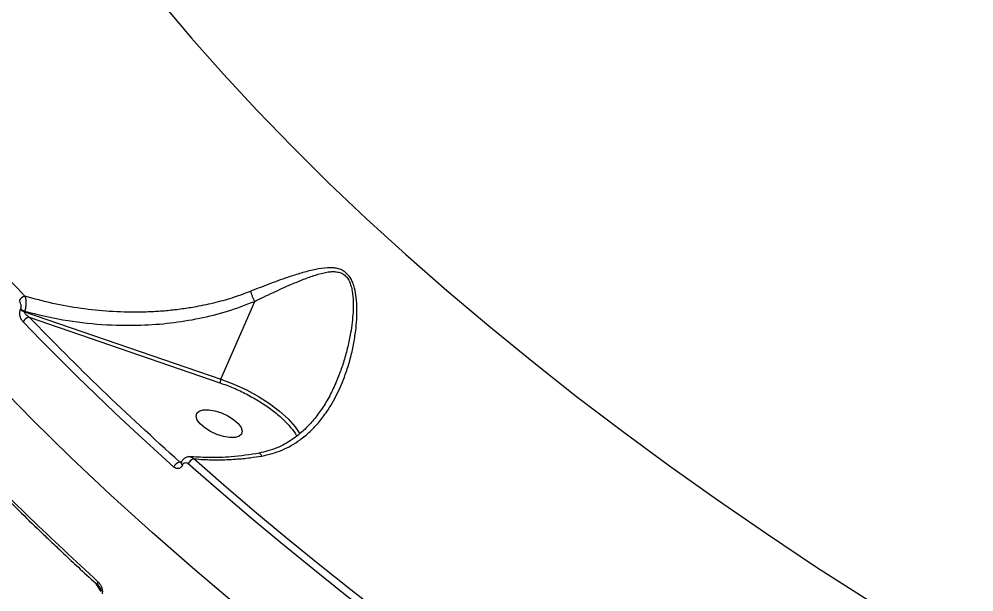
# Model space of a CAD drawing. Header units: millimetres. Extents: x -5873 to 5805, y -5301 to 4302.
# Drawn here: x -879.5 to -706, y -196.4 to -92.2 of the extents above; entities that cross this region are included whole.
import ezdxf

# ---------------------------------------------------------------- set-up
doc = ezdxf.new("R2010")
doc.units = ezdxf.units.MM
for name, color, linetype in [('DIKOM_ОБЪЕКТ', 7, 'Continuous'), ('DIKOM_РАЗМЕР_ЗОНА', 7, 'Continuous'), ('DIKOM_РАЗМЕР_ОБЪЕКТА', 7, 'Continuous')]:
    doc.layers.add(name, color=color, linetype=linetype)
doc.styles.add('style1', font='arial.ttf', dxfattribs={"width": 0.8})
doc.dimstyles.new('1-50', dxfattribs={"dimtxt": 300, "dimasz": 200, "dimexe": 100, "dimexo": 0, "dimgap": 100, "dimtad": 1, "dimtxsty": 'style1', "dimcen": 200, "dimclrd": 7, "dimclre": 7, "dimclrt": 7, "dimadec": 1, "dimazin": 2, "dimtfac": 1, "dimtmove": 0, "dimatfit": 2, "dimfxl": 0, "dimlwd": 25, "dimlwe": 18, "dimarcsym": 0})

# ---------------------------------------------------------------- blocks, each defined once
blk = doc.blocks.new('*D9')
at = {"layer": 'Defpoints', "color": 0, "transparency": 16777216}
for p in [(1338.11, 2802.44), (-4588.97, -1585.51), (-117.5, -1585.51)]:
    blk.add_point(p, dxfattribs=at)
at = {"layer": 'DIKOM_РАЗМЕР_ОБЪЕКТА', "color": 7, "lineweight": 18, "transparency": 16777216}
for p, q in [((1338.11, 2802.44), (-4688.97, 2802.44)), ((-117.5, -1585.51), (-4688.97, -1585.51))]:
    blk.add_line(p, q, dxfattribs=at)
at = {"layer": 'DIKOM_РАЗМЕР_ОБЪЕКТА', "color": 7, "lineweight": 25, "transparency": 16777216}
blk.add_line((-4588.97, 2602.44), (-4588.97, -1385.51), dxfattribs=at)
at = {"layer": 'DIKOM_РАЗМЕР_ОБЪЕКТА', "color": 7, "transparency": 16777216}
for points in [[(-4622.31, 2602.44), (-4555.64, 2602.44), (-4588.97, 2802.44)], [(-4622.31, -1385.51), (-4555.64, -1385.51), (-4588.97, -1585.51)]]:
    blk.add_solid(points, dxfattribs=at)
at = {"layer": 'DIKOM_РАЗМЕР_ОБЪЕКТА', "color": 7, "transparency": 16777216, "insert": (-4842.15, 460.98), "char_height": 300, "attachment_point": 5, "rotation": 90, "style": 'style1'}
blk.add_mtext('4400', dxfattribs=at)
blk = doc.blocks.new('*D10')
at = {"layer": 'Defpoints', "color": 0, "transparency": 16777216}
for p in [(4304.51, 1053.39), (-1538.59, -1332.39), (4304.51, -4224.84)]:
    blk.add_point(p, dxfattribs=at)
at = {"layer": 'DIKOM_РАЗМЕР_ОБЪЕКТА', "color": 7, "lineweight": 18, "transparency": 16777216}
for p, q in [((4304.51, 1053.39), (4304.51, -4324.84)), ((-1538.59, -1332.39), (-1538.59, -4324.84))]:
    blk.add_line(p, q, dxfattribs=at)
at = {"layer": 'DIKOM_РАЗМЕР_ОБЪЕКТА', "color": 7, "lineweight": 25, "transparency": 16777216}
blk.add_line((-1338.59, -4224.84), (4104.51, -4224.84), dxfattribs=at)
at = {"layer": 'DIKOM_РАЗМЕР_ОБЪЕКТА', "color": 7, "transparency": 16777216}
for points in [[(-1338.59, -4191.51), (-1338.59, -4258.18), (-1538.59, -4224.84)], [(4104.51, -4191.51), (4104.51, -4258.18), (4304.51, -4224.84)]]:
    blk.add_solid(points, dxfattribs=at)
at = {"layer": 'DIKOM_РАЗМЕР_ОБЪЕКТА', "color": 7, "transparency": 16777216, "insert": (1679.28, -3971.67), "char_height": 300, "attachment_point": 5, "style": 'style1'}
blk.add_mtext('5850', dxfattribs=at)
blk = doc.blocks.new('*D11')
at = {"layer": 'Defpoints', "color": 0, "transparency": 16777216}
for p in [(-510, 4302.44), (-5422.89, -3651.6), (284.83, -3651.6)]:
    blk.add_point(p, dxfattribs=at)
at = {"layer": 'DIKOM_РАЗМЕР_ЗОНА', "color": 7, "lineweight": 18, "transparency": 16777216}
for p, q in [((-510, 4302.44), (-5522.89, 4302.44)), ((284.83, -3651.6), (-5522.89, -3651.6))]:
    blk.add_line(p, q, dxfattribs=at)
at = {"layer": 'DIKOM_РАЗМЕР_ЗОНА', "color": 7, "lineweight": 25, "transparency": 16777216}
blk.add_line((-5422.89, 4102.44), (-5422.89, -3451.6), dxfattribs=at)
at = {"layer": 'DIKOM_РАЗМЕР_ЗОНА', "color": 7, "transparency": 16777216}
for points in [[(-5456.22, 4102.44), (-5389.56, 4102.44), (-5422.89, 4302.44)], [(-5456.22, -3451.6), (-5389.56, -3451.6), (-5422.89, -3651.6)]]:
    blk.add_solid(points, dxfattribs=at)
at = {"layer": 'DIKOM_РАЗМЕР_ЗОНА', "color": 7, "transparency": 16777216, "insert": (-5676.06, -474.49), "char_height": 300, "attachment_point": 5, "rotation": 90, "style": 'style1'}
blk.add_mtext('7950', dxfattribs=at)

msp = doc.modelspace()

# ---------------------------------------------------------------- linework, layer by layer
at = {"layer": 'DIKOM_ОБЪЕКТ', "color": 7, "linetype": 'Continuous', "lineweight": 15}
for p, q in [((-842.792, -157.705), (-836.659, -143.543)), ((-836.659, -143.543), (-836.659, -143.54)), ((-879.212, -144.979), (-879.175, -144.893)), ((-878.424, -145.345), (-878.461, -145.431)), ((-878.461, -145.431), (-842.792, -157.705)), ((-877.625, -146.427), (-842.976, -158.35)), ((-850.007, -172.8), (-850.295, -172.758)), ((-850.017, -172.82), (-850.029, -172.847)), ((-849.803, -173.324), (-849.792, -173.297)), ((-865.575, -194.772), (-864.652, -196.262))]:
    msp.add_line(p, q, dxfattribs=at)
at = {"layer": 'DIKOM_ОБЪЕКТ', "color": 7, "linetype": 'Continuous', "lineweight": 15, "flags": 128}
for points in [[(-853.714, -89.105), (-848.173, -95.673), (-842.35, -102.249), (-836.248, -108.828), (-829.875, -115.404), (-823.236, -121.97), (-816.337, -128.521), (-809.185, -135.05), (-801.785, -141.551), (-794.146, -148.018), (-786.274, -154.445), (-778.177, -160.827), (-769.862, -167.157), (-761.336, -173.429), (-752.608, -179.637), (-743.686, -185.777), (-734.578, -191.841), (-725.293, -197.825), (-715.839, -203.723)], [(-851.347, -173.661), (-854.978, -170.377), (-858.551, -167.088), (-862.066, -163.793), (-865.522, -160.494), (-868.918, -157.191), (-872.254, -153.885), (-875.529, -150.577), (-878.742, -147.267)], [(-842.792, -157.705), (-840.444, -158.601), (-838.155, -159.655), (-835.978, -160.843), (-833.963, -162.137), (-832.159, -163.507), (-830.607, -164.92), (-829.343, -166.344), (-828.467, -167.625)], [(-696.034, -292.798), (-706.7, -287.197), (-717.246, -281.483), (-727.663, -275.659), (-737.942, -269.731), (-748.075, -263.705), (-758.054, -257.584), (-767.869, -251.375), (-777.512, -245.082), (-786.977, -238.711), (-796.253, -232.267), (-805.334, -225.756), (-814.212, -219.183), (-822.879, -212.553), (-831.329, -205.872), (-839.554, -199.146), (-847.547, -192.381), (-855.301, -185.582), (-862.81, -178.754), (-870.068, -171.905), (-877.068, -165.038), (-883.805, -158.161)], [(-843.889, -163.46), (-842.693, -163.839), (-841.533, -164.377), (-840.501, -165.03), (-839.682, -165.743), (-839.141, -166.461), (-838.923, -167.124), (-839.045, -167.679), (-839.497, -168.081), (-840.243, -168.298), (-841.223, -168.311), (-842.356, -168.12), (-843.551, -167.74), (-844.711, -167.202), (-845.743, -166.55), (-846.563, -165.836), (-847.103, -165.119), (-847.322, -164.455), (-847.199, -163.9), (-846.747, -163.498), (-846.001, -163.282), (-845.022, -163.269), (-843.889, -163.46)], [(-801.677, -210.979), (-807.944, -206.325), (-814.107, -201.643), (-820.161, -196.935), (-826.106, -192.202), (-831.938, -187.447), (-837.654, -182.671), (-843.253, -177.877), (-848.732, -173.067)], [(-800.784, -209.997), (-807.037, -205.353), (-813.186, -200.682), (-819.228, -195.984), (-825.159, -191.261), (-830.978, -186.517), (-836.682, -181.752), (-842.268, -176.968), (-847.735, -172.168)]]:
    msp.add_lwpolyline(points, dxfattribs=at)
at = {"layer": 'DIKOM_ОБЪЕКТ', "color": 7, "linetype": 'Continuous', "lineweight": 15}
for centre, radius, start, end in [((-618.26, 108.1), 361.286, 213.86276, 223.94093), ((-878.171, -144), 1.417, 99.54673, 156.53618), ((-877.86, -143.58), 1.946, 225.95311, 251.99526), ((-877.822, -143.493), 1.948, 225.96406, 251.98702), ((-877.458, -147.812), 1.395, 96.86197, 157.00189), ((-840.764, -158.633), 2.23, 155.40418, 172.70066), ((-849.937, -174.239), 1.523, 103.55885, 157.70399), ((-849.567, -172.922), 0.467, 170.50709, 239.55847), ((-849.553, -172.893), 0.469, 171.11805, 239.43445), ((-847.278, -173.678), 1.577, 106.85321, 157.20522), ((-864.661, -194.848), 0.573, 146.26345, 219.4292)]:
    msp.add_arc(centre, radius, start, end, dxfattribs=at)
for points, knots in [([(-852.743, -230.999), (-856.114, -227.814), (-862.868, -221.432), (-872.347, -211.804), (-881.34, -202.138), (-889.778, -192.447), (-897.157, -183.361), (-903.587, -174.878), (-909.177, -166.991), (-914.378, -159.093), (-919.173, -151.198), (-923.543, -143.315), (-927.405, -135.594), (-930.782, -128.031), (-933.644, -120.64), (-935.59, -115.025), (-936.422, -111.918), (-936.61, -111.218)], [0, 0, 0, 0, 0.0780879, 0.1564259, 0.2350119, 0.3138461, 0.3929274, 0.4573645, 0.5223021, 0.5877396, 0.6536775, 0.7201146, 0.7870513, 0.8510829, 0.9157473, 0.9810443, 1, 1, 1, 1]), ([(-835.386, -171.668), (-834.754, -171.537), (-833.481, -171.273), (-831.691, -170.612), (-829.994, -169.769), (-828.276, -168.654), (-826.542, -167.206), (-824.836, -165.374), (-823.078, -162.981), (-821.417, -159.997), (-820.141, -156.837), (-819.27, -153.959), (-818.692, -151.43), (-818.317, -149.041), (-818.12, -146.885), (-818.067, -144.877), (-818.17, -142.955), (-818.445, -141.351), (-818.81, -140.202), (-819.328, -139.098), (-820.091, -138.232), (-821.053, -137.728), (-821.816, -137.513), (-822.628, -137.422), (-823.869, -137.429), (-825.635, -137.699), (-827.904, -138.284), (-830.625, -139.146), (-833.773, -140.274), (-836.187, -141.229), (-837.397, -141.708)], [0, 0, 0, 0, 0.0313126, 0.0630873, 0.0939377, 0.1255624, 0.165557, 0.2071688, 0.2507387, 0.3133114, 0.3752882, 0.4166907, 0.4587714, 0.5001163, 0.5326197, 0.56246, 0.5964645, 0.6253558, 0.6418223, 0.6568722, 0.6882483, 0.7033878, 0.7196694, 0.7345082, 0.7507992, 0.7906436, 0.8333516, 0.8757659, 0.9376992, 1, 1, 1, 1]), ([(-836.659, -143.543), (-836.136, -143.289), (-835, -142.737), (-833.319, -141.943), (-831.617, -141.158), (-829.785, -140.345), (-827.79, -139.51), (-825.649, -138.728), (-823.959, -138.271), (-822.743, -138.127), (-821.95, -138.129), (-821.205, -138.268), (-820.501, -138.6), (-820.01, -139.054), (-819.681, -139.518), (-819.408, -140.023), (-819.144, -140.742), (-818.874, -141.96), (-818.742, -143.57), (-818.778, -145.489), (-818.949, -147.401), (-819.26, -149.512), (-819.741, -151.848), (-820.417, -154.306), (-821.163, -156.542), (-821.739, -157.885), (-821.999, -158.491)], [0, 0, 0, 0, 0.0437311, 0.0948605, 0.1420557, 0.1892297, 0.253197, 0.316842, 0.3793377, 0.4045305, 0.4267894, 0.451837, 0.4744866, 0.497927, 0.5099557, 0.5224, 0.5448448, 0.5702481, 0.6182072, 0.6657873, 0.7131827, 0.7606051, 0.8240349, 0.8901125, 0.9504076, 1, 1, 1, 1]), ([(-837.397, -141.708), (-838.397, -142.086), (-840.462, -142.866), (-843.779, -143.803), (-846.928, -144.488), (-849.862, -144.957), (-852.435, -145.254), (-855.083, -145.448), (-858.593, -145.561), (-863.009, -145.438), (-868.224, -144.887), (-873.378, -143.981), (-876.727, -143.063), (-878.406, -142.602)], [0, 0, 0, 0, 0.0781075, 0.1613319, 0.2497934, 0.3106118, 0.3750505, 0.4356379, 0.5007506, 0.626281, 0.7508227, 0.8751052, 1, 1, 1, 1]), ([(-836.659, -143.54), (-836.733, -143.398), (-836.883, -143.11), (-837.092, -142.626), (-837.273, -142.141), (-837.356, -141.851), (-837.397, -141.708)], [0, 0, 0, 0, 0.2457975, 0.5000372, 0.7542281, 1, 1, 1, 1]), ([(-879.175, -144.893), (-879.153, -144.833), (-879.108, -144.711), (-879.084, -144.502), (-879.089, -144.289), (-879.137, -144.016), (-879.256, -143.701), (-879.399, -143.524), (-879.47, -143.436)], [0, 0, 0, 0, 0.1242798, 0.2501048, 0.3726132, 0.5005661, 0.7503522, 1, 1, 1, 1]), ([(-878.424, -145.345), (-878.381, -145.223), (-878.296, -144.979), (-878.212, -144.573), (-878.164, -144.166), (-878.152, -143.657), (-878.21, -143.076), (-878.341, -142.758), (-878.406, -142.602)], [0, 0, 0, 0, 0.1344508, 0.2676498, 0.3981154, 0.5245991, 0.7667743, 1, 1, 1, 1]), ([(-878.424, -145.345), (-876.133, -145.906), (-871.541, -147.029), (-864.452, -147.842), (-857.9, -147.974), (-851.97, -147.538), (-846.706, -146.694), (-841.552, -145.426), (-838.293, -144.17), (-836.659, -143.54)], [0, 0, 0, 0, 0.1663115, 0.3333899, 0.4995699, 0.625222, 0.7503523, 0.8748267, 1, 1, 1, 1]), ([(-878.742, -147.267), (-878.855, -147.128), (-879.082, -146.849), (-879.266, -146.355), (-879.342, -145.927), (-879.352, -145.593), (-879.317, -145.265), (-879.247, -145.073), (-879.212, -144.979)], [0, 0, 0, 0, 0.2496025, 0.4993513, 0.6272738, 0.749918, 0.8763402, 1, 1, 1, 1]), ([(-877.625, -146.427), (-877.816, -146.302), (-878.103, -146.115), (-878.378, -145.8), (-878.468, -145.609), (-878.481, -145.496), (-878.467, -145.452), (-878.461, -145.431)], [0, 0, 0, 0, 0.4998123, 0.749774, 0.8917092, 0.9485356, 1, 1, 1, 1]), ([(-850.295, -172.758), (-855.088, -168.385), (-864.675, -159.638), (-873.308, -150.83), (-877.625, -146.427)], [0, 0, 0, 0, 0.5000017, 1, 1, 1, 1]), ([(-899.985, -159.489), (-896.416, -163.397), (-889.284, -171.207), (-877.647, -182.907), (-869.305, -190.658), (-865.137, -194.53)], [0, 0, 0, 0, 0.333858, 0.6671913, 1, 1, 1, 1]), ([(-842.976, -158.35), (-842.164, -158.648), (-840.502, -159.258), (-838.037, -160.429), (-835.65, -161.784), (-833.463, -163.291), (-831.569, -164.877), (-830.114, -166.459), (-829.286, -167.519), (-829.061, -168.011), (-829.058, -168.018)], [0, 0, 0, 0, 0.1341388, 0.2744048, 0.4190751, 0.5660626, 0.7130485, 0.8577187, 0.9979909, 1, 1, 1, 1]), ([(-821.942, -158.401), (-822.35, -159.282), (-823.139, -160.987), (-824.558, -163.288), (-826.077, -165.284), (-827.815, -167.108), (-829.947, -168.815), (-832.642, -170.358), (-834.808, -170.871), (-835.915, -171.133)], [0, 0, 0, 0, 0.1452433, 0.2810952, 0.4088523, 0.524548, 0.665458, 0.8290182, 1, 1, 1, 1]), ([(-899.976, -160.135), (-899.012, -161.209), (-897.282, -163.135), (-894.93, -165.693), (-893.075, -167.684), (-891.517, -169.339), (-888.562, -172.449), (-884.735, -176.382), (-880.086, -181.019), (-877.061, -183.97), (-874.809, -186.137), (-873.097, -187.772), (-870.903, -189.845), (-868.21, -192.36), (-866.222, -194.18), (-865.148, -195.165)], [0, 0, 0, 0, 0.091749, 0.1645909, 0.2185725, 0.2618595, 0.3060386, 0.48438, 0.5980775, 0.7029676, 0.7372354, 0.7839043, 0.8432392, 0.9152598, 1, 1, 1, 1]), ([(-835.812, -171.152), (-837.518, -171.406), (-840.682, -171.878), (-844.975, -172.013), (-847.506, -171.845), (-848.65, -171.77)], [0, 0, 0, 0, 0.3903711, 0.7242477, 1, 1, 1, 1]), ([(-847.735, -172.168), (-847.134, -172.215), (-845.666, -172.329), (-843.129, -172.377), (-840.304, -172.267), (-837.663, -172.015), (-836.081, -171.774), (-835.386, -171.668)], [0, 0, 0, 0, 0.1503629, 0.3668194, 0.6226241, 0.8340835, 1, 1, 1, 1]), ([(-835.386, -171.668), (-835.43, -171.587), (-835.521, -171.42), (-835.663, -171.253), (-835.795, -171.159), (-835.87, -171.172), (-835.903, -171.178)], [0, 0, 0, 0, 0.2469607, 0.5115714, 0.7894508, 1, 1, 1, 1]), ([(-849.803, -173.324), (-849.844, -173.405), (-849.925, -173.566), (-850.093, -173.748), (-850.285, -173.879), (-850.565, -173.971), (-850.944, -173.951), (-851.212, -173.758), (-851.347, -173.661)], [0, 0, 0, 0, 0.1251365, 0.2510121, 0.3751755, 0.5012657, 0.7504809, 1, 1, 1, 1]), ([(-849.865, -172.88), (-849.933, -172.873), (-850.08, -172.859), (-850.219, -172.793), (-850.295, -172.758)], [0, 0, 0, 0, 0.4596642, 1, 1, 1, 1]), ([(-848.373, -171.794), (-848.513, -171.792), (-848.811, -171.788), (-849.268, -171.954), (-849.72, -172.285), (-849.916, -172.638), (-850.017, -172.82)], [0, 0, 0, 0, 0.2113994, 0.449974, 0.7157347, 1, 1, 1, 1]), ([(-849.792, -173.297), (-849.764, -173.242), (-849.709, -173.132), (-849.593, -173.008), (-849.461, -172.919), (-849.269, -172.856), (-849.01, -172.869), (-848.824, -173.001), (-848.732, -173.067)], [0, 0, 0, 0, 0.1249867, 0.2509838, 0.3752373, 0.5011842, 0.750488, 1, 1, 1, 1]), ([(-848.365, -171.832), (-848.296, -171.83), (-848.07, -171.824), (-847.873, -172.027), (-847.735, -172.168)], [0, 0, 0, 0, 0.3036226, 1, 1, 1, 1]), ([(-865.137, -194.53), (-865.012, -194.661), (-864.762, -194.923), (-864.482, -195.458), (-864.349, -195.976), (-864.335, -196.405), (-864.378, -196.605), (-864.399, -196.703)], [0, 0, 0, 0, 0.2501387, 0.4997872, 0.7492635, 0.8773172, 1, 1, 1, 1]), ([(-865.104, -195.211), (-865.018, -195.3), (-864.852, -195.472), (-864.692, -195.785), (-864.615, -196.095), (-864.649, -196.285), (-864.665, -196.371)], [0, 0, 0, 0, 0.298122, 0.5738533, 0.8078935, 1, 1, 1, 1])]:
    msp.add_open_spline(points, degree=3, knots=knots, dxfattribs=at)

# ---------------------------------------------------------------- dimensions: what is measured, and where the dimension line sits
at = {"layer": 'DIKOM_РАЗМЕР_ЗОНА'}
dim = msp.add_linear_dim(base=(-5422.889, -3651.603), p1=(-510.005, 4302.437), p2=(284.83, -3651.603), angle=90, text='7950', dimstyle='1-50', dxfattribs=at)
dim.commit()
dim.dimension.update_dxf_attribs({"geometry": '*D11', "text_midpoint": (-5422.889, -474.491), "dimtype": 160})
at = {"layer": 'DIKOM_РАЗМЕР_ОБЪЕКТА'}
dim = msp.add_linear_dim(base=(-4588.973, -1585.515), p1=(1338.114, 2802.437), p2=(-117.504, -1585.515), angle=90, text='4400', dimstyle='1-50', dxfattribs=at)
dim.commit()
dim.dimension.update_dxf_attribs({"geometry": '*D9', "text_midpoint": (-4588.973, 460.978), "dimtype": 160})
dim = msp.add_linear_dim(base=(4304.512, -4224.842), p1=(-1538.592, -1332.389), p2=(4304.512, 1053.391), text='5850', dimstyle='1-50', dxfattribs=at)
dim.commit()
dim.dimension.update_dxf_attribs({"geometry": '*D10', "text_midpoint": (1679.282, -4224.842), "dimtype": 160})

doc.saveas('drawing.dxf')
